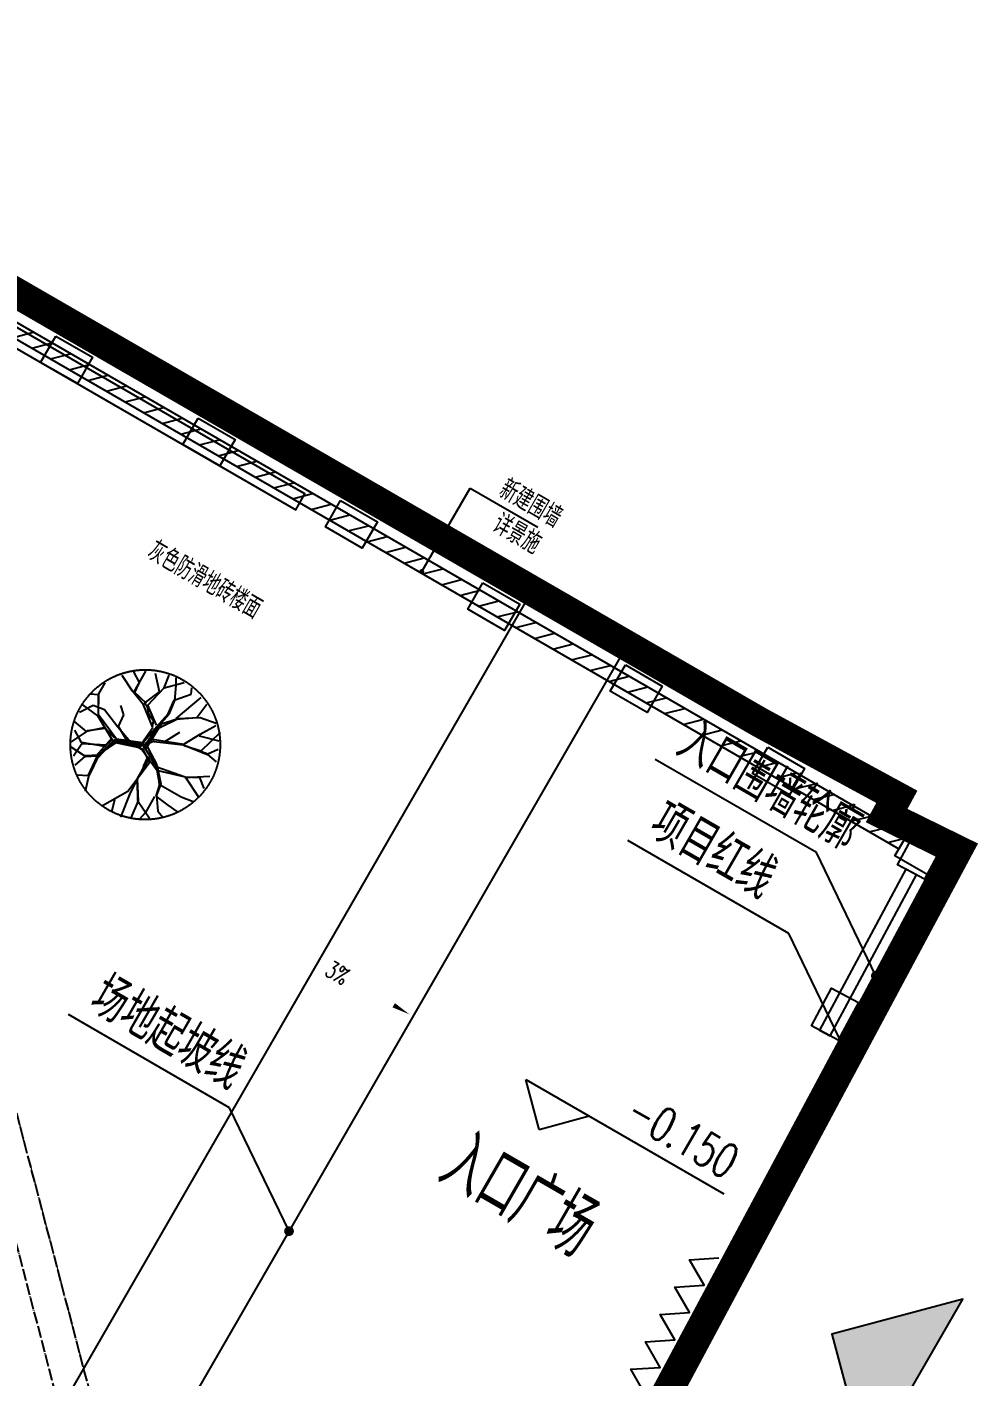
# Model space of a CAD drawing. Header units: millimetres. Extents: x 216654360 to 218309126, y 218099985 to 219647706.
# Drawn here: x 217981600 to 217997245, y 218913889 to 218936065 of the extents above; entities that cross this region are included whole.
import ezdxf
from ezdxf.xclip import XClip

# ---------------------------------------------------------------- set-up
doc = ezdxf.new("R2010")
doc.units = ezdxf.units.MM
doc.header["$LTSCALE"] = 1000
doc.header["$XCLIPFRAME"] = 0
for name, pattern in [('02-博雅楼平面图（V8）$0$DASH', [0.35, 0.25, -0.1]), ('DASH', [0.35, 0.25, -0.1]), ('DOTE', [2.4200000000000004, 2, -0.2, 0.02, -0.2])]:
    doc.linetypes.add(name, pattern=pattern)
doc.layers.add('02-博雅楼平面图（V8）$0$A-FLOR-OVHD', color=173, linetype='02-博雅楼平面图（V8）$0$DASH', lineweight=9)
for name, color, linetype in [('A-ANNO-DOTE', 1, 'DOTE'), ('A-ANNO-IDEN', 3, 'Continuous'), ('A-ANNO-IDEN-LEVL', 3, 'Continuous'), ('A-ANNO-TXT', 7, 'Continuous'), ('A-DOOR', 4, 'Continuous'), ('A-FLOR-SPCL', 245, 'Continuous'), ('A-FLOR-STRS', 51, 'Continuous'), ('A-FURN', 45, 'Continuous'), ('A-WALL', 2, 'Continuous'), ('A-WALL-MSNW', 2, 'Continuous'), ('A-WALL-PATT', 252, 'Continuous'), ('DIM_LEAD', 3, 'Continuous'), ('PUB_HATCH', 8, 'Continuous'), ('PUB_TEXT', 7, 'Continuous'), ('ZBTZ', 3, 'Continuous'), ('现状植物', 3, 'Continuous')]:
    doc.layers.add(name, color=color, linetype=linetype)
doc.styles.add('_TCH_DIM', font='JZFZ_ENA', dxfattribs={"width": 0.7, "bigfont": 'JZFZ_CNB'})
doc.styles.add('A_DIM', font='SIMPLEX', dxfattribs={"width": 0.7, "bigfont": 'HZ'})
doc.styles.add('AUDIT_D_250603204042-0', font='SIMPLEX', dxfattribs={"width": 0.7, "bigfont": 'HZ'})
doc.styles.get("Standard").update_dxf_attribs({"font": 'gbenor.shx', "bigfont": 'gbcbig.shx'})

# ---------------------------------------------------------------- blocks, each defined once
blk = doc.blocks.new('$plan$00004031')
for p, q in [((-175.9130697012297, 850.004408134686), (-202.6704671877669, 1050.485943855514)), ((-175.9130697012297, 850.004408134686), (38.14611008940847, 1063.851372865902)), ((-42.12608233632636, 970.2933192388882), (-95.64087727549486, 1063.851372865902)), ((212.0692367809825, 970.2933192388882), (171.933140568115, 1050.485943855514)), ((198.6905380207172, 555.9648193304456), (359.2349228721578, 997.0242028086068)), ((-523.759236856713, 743.080926040886), (-670.9249229478883, 836.6389791242982)), ((-523.759236856713, 582.6956773512356), (-523.759236856713, 930.197032207725)), ((-202.6704671877669, 769.8117840616615), (-389.9722494918387, 970.2933192388882)), ((-256.1852621269354, 515.8685072939406), (-175.9130697012297, 850.004408134686)), ((51.52480881570955, 769.8117840616615), (-42.12608233632636, 970.2933192388882)), ((38.14611008940847, 769.8117840616615), (212.0692367809825, 970.2933192388882)), ((452.8858140241937, 716.3500430147542), (479.64321151076, 956.9278902285005)), ((493.0219102370611, 743.080926040886), (733.8384875142365, 783.1772380773909)), ((-550.5166343432793, 582.6956773512356), (-791.3332115864905, 702.9846140043664)), ((-510.3805381304119, 569.3302483408334), (-523.759236856713, 743.080926040886)), ((-309.7000570661039, 515.8685072939406), (-202.6704671877669, 769.8117840616615)), ((64.90350754198153, 555.9648193304456), (38.14611008940847, 769.8117840616615)), ((78.28220630227588, 555.9648193304456), (51.52480881570955, 769.8117840616615)), ((198.6905380207172, 542.5993653147161), (452.8858140241937, 716.3500430147542)), ((225.4479355072835, 569.3302483408334), (493.0219102370611, 743.080926040886)), ((613.4301988756633, 529.2339363043284), (747.2171862405376, 756.4463550512737)), ((747.2171862405376, 328.7524005835003), (854.2467761188745, 702.9846140043664)), ((-951.8776395517634, 302.021517557383), (-951.8776395517634, 489.1376242678089)), ((-309.7000570661039, 489.1376242678089), (-550.5166343432793, 582.6956773512356)), ((-282.9426596135017, 529.2339363043284), (-523.759236856713, 582.6956773512356)), ((-242.8065634006343, 489.1376242678089), (-309.7000570661039, 515.8685072939406)), ((-28.74738361002528, 275.290659536593), (-309.7000570661039, 489.1376242678089)), ((-1.989986123458948, 328.7524005835003), (-256.1852621269354, 515.8685072939406)), ((-175.9130697012297, 408.9450252001261), (-242.8065634006343, 489.1376242678089)), ((-122.3982747620321, 382.2141416304075), (-175.9130697012297, 408.9450252001261)), ((11.38871260284213, 315.3869715731125), (64.90350754198153, 555.9648193304456)), ((24.76741136310739, 288.6560885469808), (78.28220630227588, 555.9648193304456)), ((51.52480881570955, 315.3869715731125), (225.4479355072835, 569.3302483408334)), ((51.52480881570955, 382.2141416304075), (198.6905380207172, 542.5993653147161)), ((212.0692367809825, 168.3671774427785), (345.8562241458567, 408.9450252001261)), ((479.64321151076, 288.6560885469808), (613.4301988756633, 529.2339363043284)), ((613.4301988756633, 502.5030782835383), (894.3828723317129, 582.6956773512356)), ((854.2467761188745, 342.117829593888), (947.8976673048455, 475.7721952574211)), ((-951.8776395517634, 288.6560885469808), (-1058.9072294301, 235.1943475000735)), ((-804.7119103467558, 34.71281177925994), (-951.8776395517634, 302.021517557383)), ((-804.7119103467558, 34.71281177925994), (-951.8776395517634, 288.6560885469808)), ((-483.6231406438455, 221.8289184896857), (-590.6527305561467, 315.3869715731125)), ((-470.2444419175736, 34.71281177925994), (-483.6231406438455, 221.8289184896857)), ((-68.8834798228927, 355.4832836096175), (-122.3982747620321, 382.2141416304075)), ((-42.12608233632636, 288.6560885469808), (-68.8834798228927, 355.4832836096175)), ((-55.50478106259834, -5.383500257259584), (-28.74738361002528, 275.290659536593)), ((-42.12608233632636, 7.981928753128159), (11.38871260284213, 315.3869715731125)), ((0, 1.664941543815075), (51.52480881570955, 315.3869715731125)), ((0, 1.664941543815075), (24.76741136310739, 288.6560885469808)), ((24.76741136310739, 114.9054108469427), (479.64321151076, 288.6560885469808)), ((38.14611008940847, -45.4798122937791), (51.52480881570955, 382.2141416304075)), ((51.52480881570955, 88.1745528261672), (479.64321151076, 275.290659536593)), ((479.64321151076, 275.290659536593), (854.2467761188745, 342.117829593888)), ((479.64321151076, 275.290659536593), (854.2467761188745, 328.7524005835003)), ((493.0219102370611, 275.290659536593), (747.2171862405376, 328.7524005835003)), ((854.2467761188745, 328.7524005835003), (1014.791160970315, 302.021517557383)), ((-804.7119103467558, 21.3473577635159), (-1072.285928190366, 48.07824078964768)), ((-938.4989408254623, 114.9054108469427), (-1058.9072294301, -72.21069531989633)), ((-764.5758141339174, 141.6362938730599), (-938.4989408254623, 114.9054108469427)), ((-403.3509482181398, -139.0378659207927), (-804.7119103467558, 34.71281177925994)), ((-443.4870444309781, -179.1341779572977), (-804.7119103467558, 21.3473577635159)), ((-470.2444419175736, 21.3473577635159), (-764.5758141339174, 141.6362938730599)), ((-269.5639608532365, -72.21069531989633), (-470.2444419175736, 34.71281177925994)), ((-202.6704671877669, -72.21069531989633), (-470.2444419175736, 21.3473577635159)), ((-42.12608233632636, 7.981928753128159), (-403.3509482181398, -139.0378659207927)), ((91.66090502857696, 114.9054108469427), (-15.36868484976003, -18.74892926764733)), ((-15.36868484976003, 34.71281177925994), (345.8562241458567, -232.5959190042049)), ((-15.36868484976003, 21.3473577635159), (292.3414292067173, -165.7687233979814)), ((-1.989986123458948, -45.4798122937791), (51.52480881570955, 88.1745528261672)), ((733.8384875142365, -125.6724369103904), (1041.548558456881, 74.8091238157649)), ((-630.7888267690141, -72.21069531989633), (-831.4693077993579, -259.326777024995)), ((-617.4101280087489, -85.57612433028407), (-831.4693077993579, -245.9613480145927)), ((-430.108345704677, -139.0378659207927), (-617.4101280087489, -85.57612433028407)), ((-470.2444419175736, -165.7687233979814), (-537.137935583014, -499.9046497876698)), ((-376.5935507655377, -165.7687233979814), (-510.3805381304119, -446.4428837354208)), ((-389.9722494918387, -139.0378659207927), (-497.0018393701466, -459.8083377511502)), ((-416.729646978376, -152.4032949311804), (-497.0018393701466, -406.3465967042575)), ((-456.8657431912725, -192.4996069676999), (-497.0018393701466, -312.7885430772294)), ((-349.8361532789422, -152.4032949311804), (-456.8657431912725, -192.4996069676999)), ((-15.36868484976003, -5.383500257259584), (-443.4870444309781, -179.1341779572977)), ((-28.74738361002528, -72.21069531989633), (-430.108345704677, -205.8650359780877)), ((-42.12608233632636, -32.11438328337681), (-376.5935507655377, -165.7687233979814)), ((-28.74738361002528, -58.84524130416685), (-349.8361532789422, -152.4032949311804)), ((24.76741136310739, -85.57612433028407), (-269.5639608532365, -72.21069531989633)), ((-28.74738361002528, -32.11438328337681), (-202.6704671877669, -72.21069531989633)), ((-55.50478106259834, -5.383500257259584), (292.3414292067173, -192.4996069676999)), ((-15.36868484976003, -58.84524130416685), (185.3118392944161, -192.4996069676999)), ((-1.989986123458948, -85.57612433028407), (359.2349228721578, -245.9613480145927)), ((118.4183456289466, -125.6724369103904), (131.7970443552476, -286.0576600511122)), ((185.3118392944161, -192.4996069676999), (118.4183456289466, -713.7516145188856)), ((131.7970443552476, -125.6724369103904), (158.5544418418431, -713.7516145188856)), ((145.1757430815487, -139.0378659207927), (145.1757430815487, -486.5391957719403)), ((292.3414292067173, -165.7687233979814), (479.64321151076, -379.615713134539)), ((292.3414292067173, -192.4996069676999), (466.2645127844589, -392.9811421449267)), ((305.7201279330184, -192.4996069676999), (733.8384875142365, -112.3069823510741)), ((345.8562241458567, -232.5959190042049), (733.8384875142365, -112.3069823510741)), ((733.8384875142365, -112.3069823510741), (921.1402698183083, -18.74892926764733)), ((733.8384875142365, -112.3069823510741), (1054.927257183183, -272.6922310407244)), ((921.1402698183083, -18.74892926764733), (1054.927257183183, -125.6724369103904)), ((-831.4693077993579, -259.326777024995), (-1058.9072294301, -219.2304899938172)), ((-818.0906090730568, -433.077454725033), (-992.0137357646308, -326.1539720876317)), ((-831.4693077993579, -259.326777024995), (-951.8776395517634, -499.9046497876698)), ((-497.0018393701466, -312.7885430772294), (-818.0906090730568, -433.077454725033)), ((-483.6231406438455, -286.0576600511122), (-804.7119103467558, -446.4428837354208)), ((-430.108345704677, -205.8650359780877), (-497.0018393701466, -499.9046497876698)), ((359.2349228721578, -245.9613480145927), (466.2645127844589, -406.3465967042575)), ((479.64321151076, -379.615713134539), (506.4006089973263, -553.366390834577)), ((827.4893786662724, -392.9811421449267), (1014.791160970315, -366.2502841241367)), ((-684.3036217081826, -580.0972488553525), (-911.7415433389251, -566.7318198449648)), ((-804.7119103467558, -446.4428837354208), (-818.0906090730568, -660.2898729283916)), ((-670.9249229478883, -580.0972488553525), (-737.818416647322, -767.2133555657929)), ((-497.0018393701466, -459.8083377511502), (-684.3036217081826, -580.0972488553525)), ((-537.137935583014, -499.9046497876698), (-657.5462242215872, -580.0972488553525)), ((-523.759236856713, -486.5391957719403), (-497.0018393701466, -807.3096676023124)), ((-510.3805381304119, -446.4428837354208), (-483.6231406438455, -807.3096676023124)), ((145.1757430815487, -486.5391957719403), (319.0988266593195, -753.8479265554051)), ((158.5544418418431, -513.2700787980575), (305.7201279330184, -753.8479265554051)), ((466.2645127844589, -392.9811421449267), (506.4006089973263, -566.7318198449648)), ((479.64321151076, -392.9811421449267), (827.4893786662724, -392.9811421449267)), ((493.0219102370611, -580.0972488553525), (493.0219102370611, -847.4059796388174)), ((506.4006089973263, -553.366390834577), (640.1875963622006, -740.4824975450028)), ((506.4006089973263, -566.7318198449648), (720.4597887539712, -593.4626778657548)), ((118.4183456289466, -713.7516145188856), (-95.64087727549486, -1074.618398385763)), ((158.5544418418431, -713.7516145188856), (212.0692367809825, -1087.983827396165)), ((305.7201279330184, -753.8479265554051), (600.0515001493623, -900.8677206857246)), ((319.0988266593195, -753.8479265554051), (345.8562241458567, -1021.15665733887)), ((640.1875963622006, -740.4824975450028), (747.2171862405376, -780.5787845761806)), ((720.4597887539712, -593.4626778657548), (881.0041736054118, -606.8281318814843)), ((-497.0018393701466, -807.3096676023124), (-630.7888267690141, -874.1368376596074)), ((-483.6231406438455, -807.3096676023124), (-416.729646978376, -1021.15665733887)), ((11.38871260284213, -914.2331496961124), (64.90350754198153, -1087.983827396165)), ((493.0219102370611, -847.4059796388174), (466.2645127844589, -981.0603453023505))]:
    blk.add_line(p, q)
blk.add_circle((0, 1.664941543815075), 1086.318885842354)
blk = doc.blocks.new('123sfg')
at = {"layer": 'A-FLOR-STRS', "color": 1, "linetype": 'DASH', "const_width": 0.5}
blk.add_lwpolyline([(-431.8656419331855, -1239.880152367701), (-430.7574388099792, -1232.094934287486), (-429.9684684670246, -1227.345356392272), (-428.1316071802103, -1219.113704384542), (-427.4672116297479, -1216.173528586345), (-426.6227886450006, -1211.625636377144), (-425.1215353479574, -1203.747376584453), (-424.1251620127523, -1198.437336181179), (-424.0859732910949, -1197.911209319432), (-424.1551806907519, -1191.707523606432), (-424.2037090031854, -1187.357491663604), (-424.2854724545696, -1176.551505218731), (-431.2216880260785, -1169.421393652044), (-431.8843497909656, -1148.586130392568), (-433.1748325719773, -1148.672661361057), (-433.183958132071, -1148.32154214988), (-435.7520347369718, -1148.388286254316), (-511.1115516244317, -1148.388286254316)], dxfattribs=at)
at = {"layer": 'ZBTZ', "linetype": 'Continuous', "xscale": 0.001133696899058326, "yscale": 0.001133696899058326, "zscale": 0.001133696899058326, "rotation": 359.9999999999989}
blk.add_blockref('$plan$00004031', (-444.3200064121856, -1153.761324513079), dxfattribs=at)
blk = doc.blocks.new('A$C1AC2724C')
at = {"linetype": 'Continuous'}
h = blk.add_hatch(color=1, dxfattribs=at)
h.dxf.hatch_style = 1
h.paths.add_polyline_path([(-1578.000000000087, 1578.000000000116), (-1578.000000000029, -1578), (-1.455191522836685e-11, 0)])
at = {"color": 1, "linetype": 'Continuous', "flags": 128}
blk.add_lwpolyline([(-1578.000000000087, 1578.000000000116), (-1578.000000000029, -1578), (-1.455191522836685e-11, 0), (-1578.000000000058, 1578.000000000087)], dxfattribs=at)
blk = doc.blocks.new('13afff')
at = {"layer": 'A-WALL-MSNW'}
blk.add_lwpolyline([(6122295.794003221, 42680.11033898115), (6122995.794003221, 42680.11033898115), (6122995.794003221, 42180.11033898115), (6122295.794003221, 42180.11033898115)], close=True, dxfattribs=at)
blk = doc.blocks.new('2929sk')
at = {"layer": 'A-ANNO-DOTE', "ltscale": 0.1}
for p, q in [((-100643.7788584344, -67610.51247166691), (-76449.35730994213, -92059.63334024174)), ((-97080.37599070836, -70429.5056708681), (-76058.41759931203, -91672.76625369594))]:
    blk.add_line(p, q, dxfattribs=at)
blk = doc.blocks.new('$DorLib2D$00000112')
blk.add_lwpolyline([(0.4999999999999858, -0.02500000000006253), (0.4687499999999911, 0.02499999999993729), (0.4374999999999911, -0.02500000000006253), (0.4062499999999982, 0.02499999999993729), (0.3749999999999982, -0.02500000000006253), (0.3437500000000036, 0.02499999999993729), (0.3125000000000036, -0.02500000000006253), (0.2812500000000089, 0.02499999999993729), (0.2500000000000089, -0.02500000000006253), (0.2187500000000178, 0.02499999999993729), (0.1875000000000178, -0.02500000000006253), (0.1562500000000231, 0.02499999999993729), (0.1250000000000231, -0.02500000000006253), (0.0937500000000302, 0.02499999999993729), (0.0625000000000302, -0.02500000000006253), (0.03125000000003553, 0.02499999999993729), (3.552713678800501e-14, -0.02500000000006253)])
blk = doc.blocks.new('A$C04836B57')
at = {"layer": 'PUB_HATCH'}
h = blk.add_hatch(dxfattribs=at)
h.set_pattern_fill('普通砖', color=256, scale=100, style=0)
h.set_pattern_definition([(45, (-6165879.106576437, -59303.14459915766), (-176.776766007315, 176.776766007315), [])])
h.paths.add_polyline_path([(-46488.28795866109, -17211.01486496543), (-24650.46908521745, -17211.01492962626), (-24650.46908450592, -16971.01492962626), (-46488.28795794956, -16971.01486496543)])
at = {"layer": '02-博雅楼平面图（V8）$0$A-FLOR-OVHD'}
blk.add_lwpolyline([(-43331.66836220957, -20547.39612183541), (-42652.92803675961, -20547.39612183529), (-31271.60167392809, -32048.53589205112)], dxfattribs=at)
at = {"layer": 'A-ANNO-IDEN'}
blk.add_lwpolyline([(-31359.05386671983, -23590.79525317491, 0, 0, 0), (-30264.72426632605, -23590.79525317491, 0, 80.00000000000001, 0), (-30564.72426632605, -23590.79525317491, 0, 0, 0)], format="xyseb", dxfattribs=at)
at = {"layer": 'A-ANNO-IDEN-LEVL', "linetype": 'Continuous'}
for p, q in [((-27472.17916144524, -24161.04537023272), (-28072.17916144524, -23561.04537023272)), ((-28072.17916144524, -23561.04537023272), (-24313.77916144487, -23561.04537023272)), ((-27472.17916144524, -24161.04537023272), (-26872.17916144524, -23561.04537023272))]:
    blk.add_line(p, q, dxfattribs=at)
at = {"layer": 'A-FURN', "color": 251}
blk.add_lwpolyline([(-42633.26201959699, -17341.46080684216), (-36033.26201959699, -17341.46080684216), (-36033.26201959699, -17041.92031508961), (-42633.26201959699, -17041.92031508961)], close=True, dxfattribs=at)
at = {"layer": 'A-WALL'}
for p, q in [((-46488.28795794956, -16971.01486496543), (-24650.46908450592, -16971.01492962626)), ((-24650.46908450592, -16971.01492962626), (-24650.46908521745, -17211.01492962626)), ((-46488.28795866109, -17211.01486496543), (-24650.46908521745, -17211.01492962626))]:
    blk.add_line(p, q, dxfattribs=at)
at = {"layer": 'A-WALL-MSNW'}
for p, q in [((-24188.1223429814, -17437.56103693242), (-24388.02126501128, -17443.91878585351)), ((-24388.02126501128, -17443.91878585351), (-24292.60680969525, -20443.91878587422)), ((-24092.70788766723, -20437.56103695318), (-24188.1223429814, -17437.56103693242)), ((-24292.60680969525, -20443.91878587422), (-24092.70788766723, -20437.56103695318))]:
    blk.add_line(p, q, dxfattribs=at)
at = {"layer": 'A-WALL-PATT'}
for p, q in [((-32000.12248779088, -16652.53688064234), (-32000.12248779088, -31951.44673036858)), ((-30200.12248779088, -16652.53688064234), (-30200.12248779088, -33095.63011524078))]:
    blk.add_line(p, q, dxfattribs=at)
at = {"layer": 'DIM_LEAD'}
for p, q in [((-33728.99817829113, -17184.18519475291), (-33724.9414379159, -15599.86908031332)), ((-33724.9414379159, -15599.86908031332), (-32437.40937268455, -15599.86908031332)), ((-25796.77382577304, -17939.09918632745), (-28858.78666447941, -17939.09918632745)), ((-23936.16367047001, -19207.48282477746), (-25796.77382577304, -17939.09918632745)), ((-25522.10730110575, -19321.41203826528), (-28584.12013981212, -19321.41203826528)), ((-23661.49714580271, -20589.79567671528), (-25522.10730110575, -19321.41203826528)), ((-32060.73264309391, -26399.62796183536), (-35122.74548180029, -26399.62796183536)), ((-30200.12248779088, -27668.01160028536), (-32060.73264309391, -26399.62796183536))]:
    blk.add_line(p, q, dxfattribs=at)
for points, const_width in [([(-33729.04938937258, -17204.18512918843, 1), (-33728.94696720969, -17164.18526031738, 1)], 40), ([(-23903.11280591972, -19230.01370031464, 1), (-23969.21453502029, -19184.95194924028, 1)], 80), ([(-23628.44628125243, -20612.32655225246, 1), (-23694.548010353, -20567.2648011781, 1)], 80), ([(-30167.0716232406, -27690.54247582254, 1), (-30233.17335234117, -27645.48072474818, 1)], 80)]:
    blk.add_lwpolyline(points, format="xyb", close=True, dxfattribs=dict(at, const_width=const_width))
at = {"linetype": 'Continuous', "rotation": 180}
blk.add_blockref('A$C1AC2724C', (-21619.83987013437, -24671.84785418794), dxfattribs=at)
at = {"layer": 'A-ANNO-DOTE'}
ref = blk.add_blockref('123sfg', (408074.6474547908, 1131835.749373674), dxfattribs=dict(at, xscale=1000, yscale=1000, zscale=1000))
XClip(ref).set_block_clipping_path([(-527.116253690554, -1244.4995262616217), (-408.074574071597, -1131.8357493736744)])
at = {"layer": 'A-DOOR', "xscale": -8165.755914040161, "yscale": 8165.755914040161, "zscale": -8165.755914040161, "rotation": 91.82166779639157}
blk.add_blockref('$DorLib2D$00000112', (-24062.86778405122, -24521.55442335173), dxfattribs=at)
at = {"layer": 'A-FLOR-SPCL', "rotation": 180}
blk.add_blockref('2929sk', (-119041.6796189575, -112663.7768879475), dxfattribs=at)
at = {"layer": 'A-WALL-MSNW'}
for p in [(-6163174.414649529, -59521.12526860741), (-6160469.722722622, -59521.12526860741), (-6157765.030795714, -59521.12526860741), (-6155060.338868806, -59521.12526860741), (-6152355.646941898, -59521.12526860741), (-6149650.955014991, -59521.12526860741), (-6146946.263088083, -59521.12526860741)]:
    blk.add_blockref('13afff', p, dxfattribs=at)
at = {"layer": 'A-WALL-MSNW', "rotation": 271.8216678084044}
for p in [(-261340.3201932255, 6101111.715015776), (-261244.9057372846, 6098111.715015776)]:
    blk.add_blockref('13afff', p, dxfattribs=at)
at = {"layer": 'A-ANNO-TXT', "color": 7, "linetype": 'Continuous', "style": 'A_DIM', "width": 0.6999999999999998}
blk.add_text('-0.150', height=560, dxfattribs=at).set_placement((-26352.44582811184, -23351.04537023272))
at = {"layer": 'A-ANNO-TXT', "color": 7, "style": 'AUDIT_D_250603204042-0', "width": 0.6999999999999998}
blk.add_text('3%', height=280, dxfattribs=at).set_placement((-31818.7205333868, -23730.79525317491))
at = {"layer": 'A-ANNO-TXT', "linetype": 'Continuous', "style": 'A_DIM', "width": 0.7}
blk.add_text('入口广场', height=1000, dxfattribs=at).set_placement((-28544.58762585372, -25746.52983707888))
at = {"layer": 'PUB_TEXT', "color": 7, "style": '_TCH_DIM', "width": 0.8}
for s, height, p in [('新建围墙', 357.4468085106383, (-33278.15405353531, -15491.145676058)), ('详景施', 357.4468085106383, (-33087.51575566363, -16036.25205903673)), ('入口围墙轮廓', 714.8936170212767, (-28648.78666447941, -17721.65237781681)), ('项目红线', 714.8936170212767, (-28374.12013981212, -19103.96522975463)), ('场地起坡线', 714.8936170212767, (-34912.74548180029, -26182.18115332472))]:
    blk.add_text(s, height=height, dxfattribs=at).set_placement(p)
at = {"layer": 'PUB_TEXT'}
blk.add_text('灰色防滑地砖楼面', height=357.4468085106383, dxfattribs=at).set_placement((-37781.15539644845, -19260.41758350562))

msp = doc.modelspace()

# ---------------------------------------------------------------- block references
at = {"layer": '现状植物', "rotation": 330.0099772030858}
msp.add_blockref('A$C04836B57', (218025897.187641, 218925138.5110827), dxfattribs=at)

doc.saveas('drawing.dxf')
